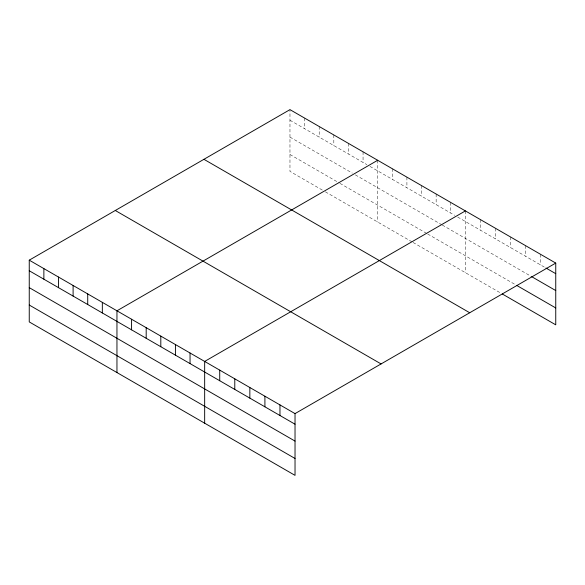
<?xml version="1.0" encoding="UTF-8"?>
<svg xmlns="http://www.w3.org/2000/svg" width="585" height="585" viewBox="0 0 585 585"><rect width="100%" height="100%" fill="white"/><g stroke="black" fill="none" stroke-linecap="round" stroke-linejoin="round"><path stroke-width="0.44" stroke-dasharray="2.92 2.19" d="M289.97 120.232L366.905 164.656M369.983 166.425L454.611 215.287M457.689 217.064L545.205 267.594M289.97 137.117L352.287 173.094M355.366 174.871L441.536 224.618M442.304 225.064L530.902 276.215M289.97 154.506L339.212 182.937M339.98 183.383L426.918 233.576M427.686 234.015L515.838 284.91M322.284 190.045L289.97 171.39L289.97 109.636M325.362 191.821L412.301 242.014M413.068 242.461L500.775 293.1M540.686 254.387L540.686 264.983M525.63 245.693L525.63 256.288M510.566 236.998L510.566 247.594M495.51 228.304L495.51 238.899M480.446 219.609L480.446 230.205M465.382 210.914L465.382 272.661M450.764 202.476L450.764 213.072M436.147 194.03L436.147 204.626M421.529 185.591L421.529 196.187M406.911 177.153L406.911 187.748M392.294 168.714L392.294 179.31M377.676 160.275L377.676 222.029M363.058 151.837L363.058 162.433M348.441 143.398L348.441 153.994M333.823 134.959L333.823 145.555M319.205 126.514L319.205 137.109M304.588 118.075L304.588 128.671"/><path stroke-width="0.88" d="M29.25 260.164L295.03 413.61L295.03 475.364L29.25 321.918L29.25 260.164L289.97 109.636L555.75 263.082L555.75 324.836L502.281 293.97M377.676 160.275L116.956 310.803L116.956 372.55M465.382 210.914L204.662 361.435L204.662 423.189M295.03 413.61L555.75 263.082M545.959 268.025L555.75 273.678M531.655 276.647L555.75 290.562M516.592 285.348L555.75 307.951M203.931 159.31L469.711 312.756M115.289 210.49L381.069 363.936M29.25 270.76L295.03 424.205M29.25 287.644L295.03 441.09M29.25 305.034L295.03 458.479M279.966 404.915L279.966 415.511M264.91 396.221L264.91 406.816M249.846 387.526L249.846 398.122M234.782 378.831L234.782 389.427M219.726 370.137L219.726 380.733M190.045 352.996L190.045 363.592M175.427 344.558L175.427 355.154M160.809 336.119L160.809 346.715M146.191 327.68L146.191 338.276M131.574 319.242L131.574 329.838M102.338 302.365L102.338 312.96M87.721 293.926L87.721 304.514M73.103 285.48L73.103 296.076M58.485 277.041L58.485 287.637M43.868 268.603L43.868 279.199"/></g></svg>
